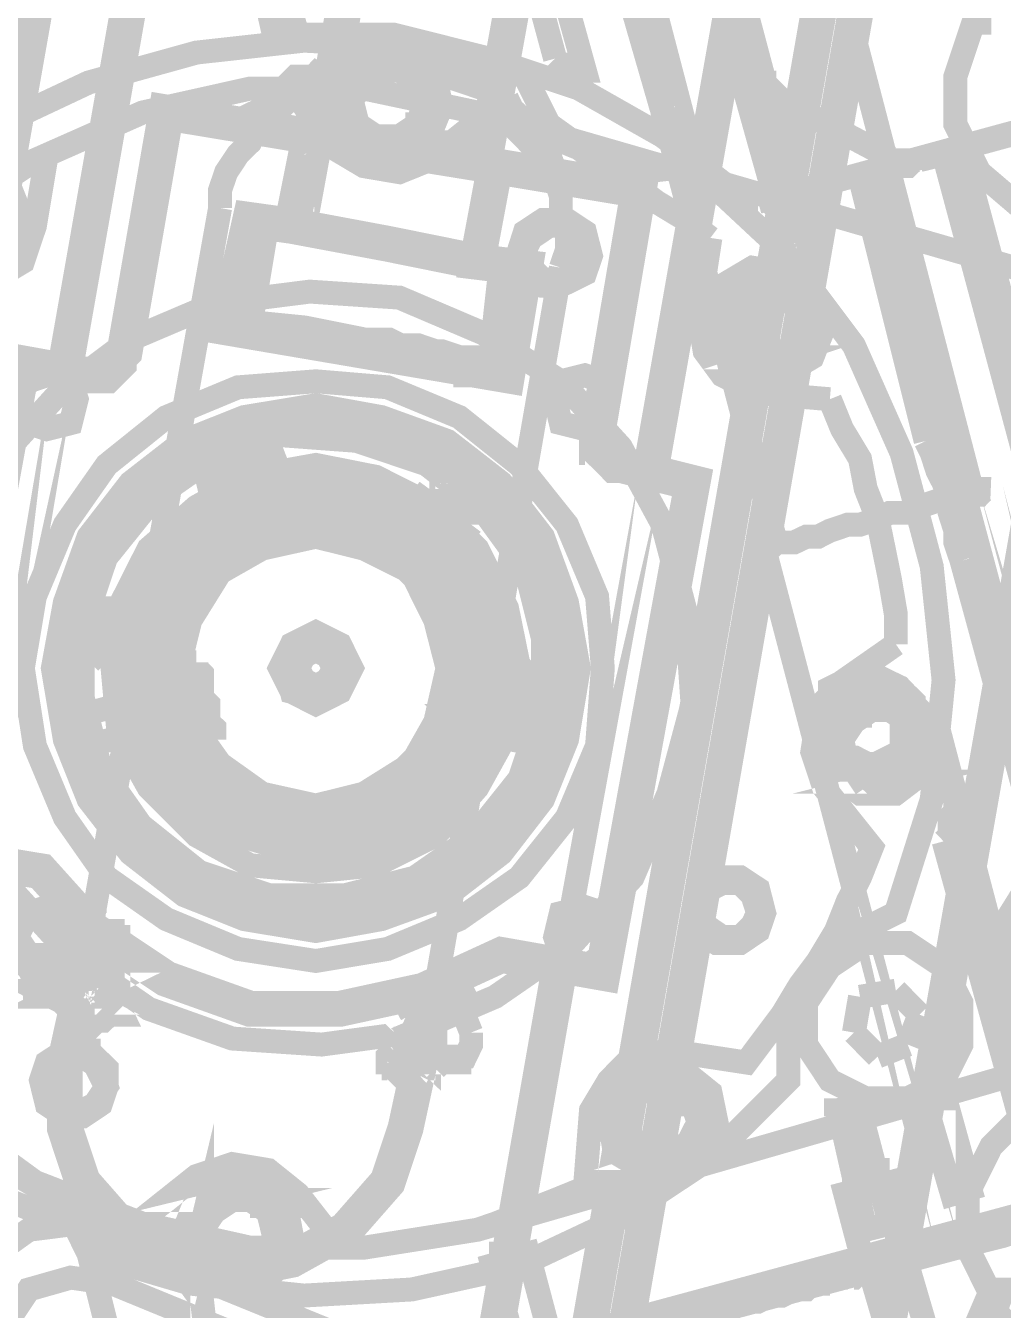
# Model space of a CAD drawing. Extents: x 0.1 to 11.6, y 0.3 to 16.2.
# Drawn here: x 9.9741 to 10.2466, y 6.7109 to 7.0692 of the extents above; entities that cross this region are included whole.
import ezdxf

# ---------------------------------------------------------------- set-up
doc = ezdxf.new("R2010")
doc.units = 0
doc.header["$MEASUREMENT"] = 0

msp = doc.modelspace()

# ---------------------------------------------------------------- linework, layer by layer
at = {"color": 0}
for points, const_width in [([(10.0183, 7.36833), (9.87169, 6.53668), (9.88167, 6.535), (10.0283, 7.36664)], 0.01), ([(10.1283, 7.34999), (10.13, 7.34831), (10.135, 7.34831), (10.1383, 7.34668), (10.1417, 7.34668), (10.145, 7.34668), (10.1483, 7.345), (10.1517, 7.345), (10.155, 7.345), (10.1583, 7.345), (10.16, 7.345), (10.24, 7.33003), (10.095, 6.49832), (10.105, 6.49669), (10.25, 7.32835)], 0.01), ([(10.1067, 7.32497), (10.0566, 7.03836)], 0.01), ([(10.1017, 7.03), (10.1533, 7.315)], 0.01), ([(10.105, 6.49669), (10.1567, 6.48665), (10.1783, 6.50168), (10.3217, 7.315)], 0.01), ([(9.98503, 6.97331), (10.0367, 7.26665), (10.01, 7.27165)], 0.01), ([(10.1483, 6.94499), (10.2, 7.23833), (10.225, 7.23503)], 0.01), ([(10.28, 7.15668), (10.28, 7.155), (9.81168, 7.03)], 0.00667), ([(10.1883, 7.12999), (10.2383, 6.93832), (10.185, 7.14333)], 0.00667), ([(10.1833, 6.92503), (10.13, 7.12831), (10.1317, 7.12831), (10.1334, 7.12831), (10.1367, 7.12999), (10.1383, 7.12999), (10.1417, 7.13167), (10.145, 7.13167), (10.1483, 7.13336), (10.1533, 7.13499), (10.1567, 7.13499)], 0.00667), ([(10.1833, 7.02001), (10.1567, 7.11501), (10.1634, 7.11664)], 0.00667), ([(10.1833, 7.02001), (10.1833, 7.01833), (10.185, 7.01665), (10.1867, 7.01665), (10.1883, 7.01497), (10.1883, 7.01335), (10.19, 7.01167), (10.1917, 7.01167), (10.1917, 7.00999), (10.1634, 7.11664)], 0.00667), ([(10.1334, 7.11501), (10.1833, 6.92503)], 0.00667), ([(10.14, 7.11003), (10.1334, 7.10835), (10.1517, 7.04497)], 0.00667), ([(10.14, 7.11003), (10.1583, 7.03999), (10.1567, 7.03999), (10.1567, 7.04167), (10.155, 7.04167), (10.1533, 7.04335), (10.1517, 7.04335), (10.1517, 7.04497)], 0.00667), ([(10.1217, 7.06), (10.11, 7.10335), (10.1166, 7.10499)], 0.00667), ([(10.1217, 7.06), (10.1233, 7.05832), (10.125, 7.05832), (10.1267, 7.05664), (10.1283, 7.05664), (10.13, 7.05664), (10.1166, 7.10499)], 0.00667), ([(10.0384, 7.08832), (10.0384, 7.09), (10.0367, 7.09169), (10.035, 7.09169), (10.0367, 7.09169), (10.0384, 7.09), (10.0384, 7.08832), (10.0433, 7.06668), (10.0467, 7.06668), (10.0483, 7.06668), (10.0517, 7.06668), (10.0566, 7.06668), (10.0617, 7.06668), (10.0667, 7.06668), (10.0717, 7.06668), (10.0767, 7.06668), (10.1033, 7.06), (10.1283, 7.05165), (10.1517, 7.03836), (10.1733, 7.02165), (10.1733, 7.02001), (10.175, 7.02001), (10.1767, 7.02001), (10.1783, 7.02001)], 0.00667), ([(10.05, 7.06668), (10.0433, 7.08832)], 0.00667), ([(10.2517, 7.01833), (10.24, 7.02832), (10.2333, 7.04167), (10.2333, 7.05501), (10.2383, 7.06999), (10.24, 7.06999), (10.24, 7.07167), (10.24, 7.07335)], 0.00667), ([(9.94997, 6.76167), (9.98335, 6.74164), (9.98503, 6.74001), (9.98665, 6.73833), (9.98833, 6.73665), (9.98833, 6.73503), (9.98833, 6.73335), (9.99164, 6.72667), (10.02, 6.71832), (10.0517, 6.715), (10.0817, 6.71669), (10.1117, 6.72331), (10.14, 6.73665), (10.165, 6.75331), (10.1867, 6.77501), (10.1867, 6.78999), (10.1934, 6.80501), (10.2033, 6.815), (10.2167, 6.82167), (10.2267, 6.85335), (10.23, 6.88667), (10.2267, 6.91835), (10.2183, 6.94997), (10.205, 6.97999), (10.185, 7.00667), (10.16, 7.03), (10.145, 7.02832), (10.1317, 7.03331), (10.12, 7.04167), (10.1133, 7.05501), (10.0833, 7.06332), (10.0517, 7.065), (10.0217, 7.06168), (9.99164, 7.05333), (9.96332, 7.03999)], 0.00667), ([(10.0583, 7.05664), (10.055, 7.05333), (10.05, 7.05333), (10.0467, 7.05003), (10.0417, 7.04497), (10.0384, 7.04335), (10.0384, 7.04167)], 0.01), ([(10.1067, 7.04665), (10.105, 7.04833), (10.1017, 7.05165), (10.0967, 7.05333), (10.0917, 7.05501), (10.0866, 7.05664), (10.0817, 7.05832), (10.0767, 7.05832), (10.0717, 7.05832), (10.0667, 7.05664), (10.06, 7.05501)], 0.00667), ([(10.0633, 7.04335), (10.065, 7.05003), (10.065, 7.05165), (10.0667, 7.05333), (10.0684, 7.05501), (10.07, 7.05664), (10.0717, 7.05664), (10.0733, 7.05664)], 0.00667), ([(10.0667, 7.05664), (10.065, 7.05003)], 0.00667), ([(10.0667, 7.05664), (10.0733, 7.05664), (10.0733, 7.05832), (10.075, 7.05832), (10.0767, 7.05832), (10.0783, 7.05664), (10.08, 7.05664), (10.0817, 7.05501), (10.0833, 7.05501)], 0.00667), ([(10.0783, 7.05832), (10.0733, 7.05664)], 0.00667), ([(10.0783, 7.05832), (10.0833, 7.05501), (10.0833, 7.05333), (10.085, 7.05333), (10.085, 7.05165), (10.085, 7.05003), (10.0866, 7.04833), (10.0866, 7.04665), (10.085, 7.04497)], 0.00667), ([(10.18, 7.05664), (10.18, 7.05501), (10.18, 7.05333), (10.1816, 7.05165), (10.1833, 7.05003), (10.185, 7.04833)], 0.00667), ([(10.1, 6.73335), (10.5033, 6.84999), (10.5167, 6.85667), (10.5267, 6.86833), (10.5317, 6.88167), (10.5317, 6.89665), (10.5267, 6.91168), (10.5167, 6.92165), (10.5033, 6.92833), (10.1, 7.04497), (10.0684, 7.05165), (10.0367, 7.05165), (10.0067, 7.04497), (9.97667, 7.03168), (9.95167, 7.01497)], 0.00667), ([(10.1033, 7.04497), (10.0866, 7.03168), (10.0783, 7.02832), (10.0684, 7.03), (10.06, 7.035), (10.0483, 7.05165)], 0.00667), ([(10.0866, 7.05003), (10.0833, 7.05501)], 0.00667), ([(10.0717, 7.035), (10.0684, 7.03999), (10.0667, 7.04167), (10.065, 7.04335), (10.065, 7.04497), (10.065, 7.04665), (10.065, 7.04833), (10.065, 7.05003)], 0.00667), ([(10.0866, 7.05003), (10.085, 7.04497), (10.085, 7.04335), (10.085, 7.04167), (10.0833, 7.04167), (10.0833, 7.03999), (10.0817, 7.03836), (10.08, 7.03836), (10.0783, 7.03668)], 0.00667), ([(10.12, 7.02669), (10.12, 7.02832), (10.1183, 7.03331), (10.1166, 7.03668), (10.1117, 7.04167), (10.1083, 7.04497), (10.1067, 7.04833)], 0.01), ([(10.1783, 7.02001), (10.27, 7.04497), (10.2717, 7.04497), (10.2717, 7.04665), (10.2717, 7.04833)], 0.00667), ([(10.2233, 7.03168), (10.2217, 7.03168), (10.22, 7.03), (10.2183, 7.03), (10.2183, 7.03168), (10.2167, 7.03168), (10.215, 7.03168), (10.2133, 7.03168), (10.2133, 7.03331), (10.185, 7.04833)], 0.00667), ([(10.0783, 7.03668), (10.0833, 7.03836), (10.085, 7.04497)], 0.00667), ([(10.165, 7.00999), (10.1583, 7.01497), (10.15, 7.02001), (10.1433, 7.02501), (10.135, 7.03), (10.1283, 7.035), (10.12, 7.03836), (10.1117, 7.04167), (10.1033, 7.04497)], 0.00667), ([(10.0633, 7.04335), (10.0684, 7.03999)], 0.00667), ([(10.0384, 7.03999), (10.0367, 7.03668), (10.0333, 7.03331), (10.03, 7.02832), (10.0283, 7.02333), (10.0283, 7.01833)], 0.00667), ([(10.0533, 7.03836), (10.105, 7.03)], 0.01), ([(10.0717, 7.035), (10.0783, 7.03668), (10.0767, 7.03668), (10.075, 7.03668), (10.0733, 7.03668), (10.0717, 7.03836), (10.07, 7.03836), (10.0684, 7.03836), (10.0684, 7.03999)], 0.00667), ([(10.2533, 7.03999), (10.235, 7.035)], 0.00667), ([(10.235, 7.035), (10.23, 7.03331), (10.2783, 6.85335)], 0.00667), ([(10.235, 7.035), (10.2833, 6.85499)], 0.00667), ([(9.97999, 7.03331), (9.97667, 7.01335), (9.97331, 7.00331), (9.965, 6.99832), (9.95503, 6.99669), (9.935, 7)], 0.00667), ([(10.23, 7.03331), (10.2233, 7.03168)], 0.00667), ([(10.1233, 7.00168), (10.125, 7.00667), (10.125, 7.01167), (10.1233, 7.01665), (10.1233, 7.02165), (10.1217, 7.02669)], 0.00667), ([(10.2116, 7.02832), (10.2067, 7.02669), (10.225, 6.95335)], 0.00667), ([(10.2116, 7.02832), (10.26, 6.84831)], 0.00667), ([(10.0283, 7.01833), (9.98833, 6.79497)], 0.00667), ([(10.04, 7.01497), (10.035, 6.98503), (10.0517, 6.98335), (10.0684, 6.97999), (10.075, 6.97999), (10.0783, 6.97835), (10.0833, 6.97835), (10.0883, 6.97667), (10.09, 6.97667), (10.095, 6.97499), (10.0983, 6.97499), (10.0983, 6.97331), (10.1017, 6.97331), (10.1033, 6.97331), (10.105, 6.97331), (10.1083, 7.00331)], 0.01), ([(10.1, 7.00331), (10.075, 7.00836), (10.0483, 7.01335)], 0.01), ([(10.1983, 6.965), (10.1783, 6.96669), (10.1683, 6.97168), (10.1634, 6.97835), (10.1617, 6.98833), (10.165, 7.00999)], 0.00667), ([(10.0883, 6.80003), (10.1233, 7.00168)], 0.00667), ([(10.1833, 6.99832), (10.1783, 6.99669)], 0.00667), ([(10.1833, 6.99832), (10.1883, 6.99333), (10.19, 6.99333), (10.19, 6.99164), (10.19, 6.99001), (10.1917, 6.99001), (10.1917, 6.98833), (10.1917, 6.98665), (10.1917, 6.98503), (10.1917, 6.98335)], 0.00667), ([(10.0833, 6.78668), (10.0817, 6.78836), (10.105, 6.79833), (10.1267, 6.81332), (10.1433, 6.83165), (10.1533, 6.85499), (10.16, 6.87999), (10.1583, 6.905), (10.1517, 6.93001), (10.14, 6.95167), (10.1233, 6.97), (10.1017, 6.98335), (10.0783, 6.99333), (10.0533, 6.99501), (10.0267, 6.99164), (10.0033, 6.98167), (9.98335, 6.96669), (9.96669, 6.94835)], 0.00667), ([(10.1683, 6.98335), (10.17, 6.98833), (10.1717, 6.99001), (10.1717, 6.99164), (10.1717, 6.99333), (10.1733, 6.99333), (10.175, 6.99501), (10.1767, 6.99669), (10.1783, 6.99669)], 0.00667), ([(10.17, 6.99001), (10.1717, 6.99501), (10.1783, 6.99669), (10.18, 6.99669), (10.1816, 6.99669), (10.1833, 6.99669), (10.185, 6.99669), (10.1867, 6.99501), (10.1883, 6.99333)], 0.00667), ([(10.1934, 6.99001), (10.1883, 6.99333)], 0.00667), ([(10.17, 6.99001), (10.17, 6.98833), (10.17, 6.98665), (10.17, 6.98503), (10.17, 6.98335), (10.1717, 6.98167), (10.1717, 6.97999), (10.1733, 6.97835), (10.1783, 6.97499)], 0.00667), ([(10.1934, 6.99001), (10.1917, 6.98335), (10.19, 6.98167), (10.19, 6.97999), (10.1883, 6.97835), (10.1867, 6.97835), (10.1867, 6.97667), (10.185, 6.97667), (10.1833, 6.97667)], 0.00667), ([(10.1683, 6.98335), (10.1733, 6.97835)], 0.00667), ([(10.1833, 6.97667), (10.19, 6.97835), (10.1917, 6.98335)], 0.00667), ([(10.1783, 6.97499), (10.1833, 6.97667), (10.1816, 6.97667), (10.18, 6.97667), (10.1783, 6.97667), (10.1767, 6.97667), (10.175, 6.97667), (10.175, 6.97835), (10.1733, 6.97835)], 0.00667), ([(10.2167, 6.89665), (10.2167, 6.905), (10.215, 6.91499), (10.2133, 6.92333), (10.2116, 6.93164), (10.2083, 6.94), (10.2067, 6.94835), (10.2017, 6.95665), (10.1983, 6.965)], 0.00667), ([(10.225, 6.95335), (10.2267, 6.94997), (10.2283, 6.94499), (10.23, 6.94168), (10.2317, 6.93668), (10.2317, 6.93332), (10.2333, 6.92833), (10.2333, 6.92503), (10.235, 6.91997)], 0.00667), ([(10.0283, 6.935), (10.0267, 6.94168), (10.0283, 6.94168), (10.0283, 6.94336), (10.03, 6.94336), (10.0333, 6.94499), (10.035, 6.94499), (10.0384, 6.94667), (10.04, 6.94667), (10.04, 6.94835), (10.0417, 6.94835), (10.045, 6.94)], 0.01), ([(10.0417, 6.94835), (10.04, 6.94835), (10.0384, 6.94835), (10.0384, 6.94667), (10.0367, 6.94667), (10.0333, 6.94667), (10.0317, 6.94499), (10.03, 6.94499), (10.0283, 6.94336), (10.0267, 6.94168)], 0.01), ([(10.0333, 6.93668), (10.0367, 6.93832), (10.035, 6.94499)], 0.00667), ([(10.0384, 6.94667), (10.0417, 6.93832), (10.0367, 6.93832)], 0.00667), ([(10.0333, 6.93668), (10.03, 6.94336)], 0.00667), ([(10.0667, 6.84332), (10.0684, 6.84332), (10.0733, 6.845), (10.0783, 6.84668), (10.0833, 6.84999), (10.0866, 6.85335), (10.09, 6.85667), (10.0933, 6.86165), (10.0967, 6.86501), (10.1, 6.87001), (10.1017, 6.875), (10.1017, 6.87999), (10.1033, 6.88167), (10.1033, 6.89833), (10.0967, 6.91336), (10.0866, 6.92665), (10.0717, 6.935), (10.055, 6.93832), (10.0384, 6.935), (10.0233, 6.92665), (10.0133, 6.91336), (10.0067, 6.89833), (10.0067, 6.88167), (10.0133, 6.86501), (10.0233, 6.85167), (10.0384, 6.84332), (10.055, 6.84169), (10.0717, 6.84332), (10.0866, 6.85167), (10.0967, 6.86501), (10.1033, 6.88167)], 0.00667), ([(10.0817, 6.93332), (10.0866, 6.94)], 0.00667), ([(10.085, 6.93164), (10.09, 6.93832)], 0.00667), ([(10.0983, 6.93001), (10.0967, 6.93001), (10.0967, 6.93164), (10.095, 6.93164), (10.0933, 6.93332), (10.0917, 6.935), (10.09, 6.93668), (10.0883, 6.93832), (10.0866, 6.93832), (10.0866, 6.94)], 0.00667), ([(10.0883, 6.94), (10.0866, 6.94)], 0.00667), ([(10.0883, 6.94), (10.0883, 6.93832), (10.09, 6.93832), (10.0917, 6.93668), (10.0933, 6.935), (10.095, 6.93332), (10.0967, 6.93164), (10.0983, 6.93164), (10.0983, 6.93001)], 0.00667), ([(10.0933, 6.935), (10.0883, 6.92833), (10.085, 6.93164)], 0.00667), ([(10.02, 6.86833), (10.0117, 6.86664), (10.005, 6.88835), (10.0133, 6.88997), (10.0167, 6.905), (10.025, 6.91835), (10.0367, 6.92833), (10.0517, 6.93164), (10.0684, 6.93001), (10.0817, 6.92165), (10.09, 6.91), (10.095, 6.89501), (10.0933, 6.87999), (10.0866, 6.86501), (10.075, 6.85499), (10.06, 6.84999), (10.045, 6.85167), (10.03, 6.85667), (10.02, 6.86833), (10.025, 6.87001)], 0.00667), ([(10.0483, 6.93164), (10.0467, 6.93164), (10.045, 6.93164), (10.0433, 6.93001), (10.0417, 6.93001), (10.04, 6.92833), (10.0367, 6.92833), (10.035, 6.92833), (10.0333, 6.92665)], 0.00667), ([(10.035, 6.92665), (10.0367, 6.92665), (10.0384, 6.92833), (10.04, 6.92833), (10.0433, 6.92833), (10.045, 6.93001), (10.0467, 6.93001), (10.0483, 6.93164)], 0.00667), ([(10.0483, 6.93001), (10.0483, 6.93164)], 0.00667), ([(10.0967, 6.93164), (10.09, 6.92665), (10.0883, 6.92833)], 0.00667), ([(10.0933, 6.92333), (10.0983, 6.93001)], 0.00667), ([(10.0333, 6.92503), (10.0333, 6.92665)], 0.00667), ([(10.035, 6.92665), (10.0333, 6.92665)], 0.00667), ([(10.075, 6.92503), (10.0767, 6.92665)], 0.00667), ([(10.0883, 6.91667), (10.0866, 6.91667), (10.0866, 6.91835), (10.085, 6.91835), (10.085, 6.91997), (10.0833, 6.92165), (10.0817, 6.92333), (10.08, 6.92333), (10.0783, 6.92503), (10.0767, 6.92665)], 0.00667), ([(10.0767, 6.92503), (10.0767, 6.92665)], 0.00667), ([(10.0767, 6.92503), (10.0783, 6.92333), (10.08, 6.92333), (10.0817, 6.92165), (10.0833, 6.91997), (10.085, 6.91835), (10.0866, 6.91667), (10.0883, 6.91667)], 0.00667), ([(10.235, 6.91997), (10.255, 6.84668)], 0.00667), ([(10.0866, 6.91499), (10.0883, 6.91667)], 0.00667), ([(9.99832, 6.90668), (9.99832, 6.905), (9.99832, 6.90332), (9.99832, 6.90169), (9.99669, 6.90001)], 0.00667), ([(9.99832, 6.90668), (9.99669, 6.90668), (9.99669, 6.905), (9.99669, 6.90332), (9.99669, 6.90169), (9.99669, 6.90001)], 0.00667), ([(10.0067, 6.90668), (9.99832, 6.90668)], 0.00667), ([(10.015, 6.905), (10.015, 6.90332), (10.0133, 6.90332), (10.0133, 6.90169), (10.0133, 6.90001), (10.0133, 6.89665)], 0.00667), ([(10.015, 6.905), (10.015, 6.90332), (10.015, 6.90169), (10.015, 6.90001), (10.015, 6.89833), (10.0133, 6.89665)], 0.00667), ([(10.0167, 6.905), (10.015, 6.905)], 0.00667), ([(9.99669, 6.90001), (10.005, 6.89833), (10.005, 6.90332)], 0.00667), ([(10.005, 6.90332), (9.99669, 6.90332)], 0.00667), ([(9.99669, 6.90001), (9.99669, 6.89833), (9.99501, 6.89665), (9.99501, 6.89501), (9.99501, 6.89333)], 0.00667), ([(9.99501, 6.89665), (10.0033, 6.89501), (10.005, 6.89833)], 0.00667), ([(9.99669, 6.90001), (9.99669, 6.89833), (9.99669, 6.89501), (9.99669, 6.89333), (9.99669, 6.89165)], 0.00667), ([(9.95167, 6.76497), (9.97667, 6.74669), (10.0067, 6.73503), (10.0367, 6.72835), (10.0684, 6.72835), (10.1, 6.73335), (10.105, 6.73503), (10.1133, 6.73833), (10.1217, 6.74164), (10.13, 6.74501), (10.1317, 6.76665), (10.1367, 6.77501), (10.1433, 6.78168), (10.1533, 6.78331), (10.175, 6.78), (10.18, 6.78668), (10.185, 6.79335), (10.19, 6.80165), (10.195, 6.80832), (10.2, 6.81668), (10.2033, 6.82497), (10.2067, 6.83165), (10.21, 6.84), (10.1967, 6.85667), (10.1934, 6.86664), (10.195, 6.87668), (10.2, 6.88499), (10.2167, 6.89665)], 0.00667), ([(10.0133, 6.89665), (10.0133, 6.89501), (10.0117, 6.89333), (10.0117, 6.89165), (10.0117, 6.88997)], 0.00667), ([(10.0133, 6.89665), (10.0133, 6.89501), (10.0133, 6.89333), (10.0133, 6.89165), (10.0133, 6.88997)], 0.00667), ([(9.99501, 6.89333), (9.99669, 6.89165)], 0.00667), ([(9.99669, 6.89165), (10.0033, 6.88997)], 0.00667), ([(10.0133, 6.89165), (10.015, 6.89165)], 0.01), ([(10.02, 6.89165), (10.0133, 6.88997)], 0.00667), ([(10.0233, 6.88167), (10.0217, 6.88336), (10.0217, 6.88499), (10.0217, 6.88667), (10.02, 6.88835), (10.02, 6.88997), (10.02, 6.89165)], 0.00667), ([(10.0217, 6.89165), (10.02, 6.89165)], 0.00667), ([(10.0233, 6.88167), (10.0233, 6.88336), (10.0233, 6.88499), (10.0233, 6.88835), (10.0217, 6.88997), (10.0217, 6.89165)], 0.00667), ([(10.1017, 6.87332), (10.11, 6.87169), (10.11, 6.87332), (10.1117, 6.875), (10.1117, 6.87668), (10.1117, 6.87831), (10.1117, 6.87999), (10.1117, 6.88167), (10.1133, 6.88336), (10.1133, 6.88499), (10.1133, 6.88667), (10.1117, 6.88835), (10.105, 6.88997)], 0.01), ([(10.0133, 6.88997), (10.0117, 6.88997), (10.0133, 6.88835)], 0.00667), ([(10.0133, 6.86664), (10.0084, 6.88835)], 0.00667), ([(10.0967, 6.88835), (10.0983, 6.88997), (10.0967, 6.88997)], 0.00667), ([(10.095, 6.88336), (10.095, 6.88499), (10.0967, 6.88667), (10.0967, 6.88835)], 0.00667), ([(10.0967, 6.88167), (10.0967, 6.88499), (10.0967, 6.88667), (10.0967, 6.88835), (10.0967, 6.88997), (10.0983, 6.88997)], 0.00667), ([(10.105, 6.88835), (10.1067, 6.88835)], 0.00667), ([(10.11, 6.87169), (10.11, 6.87332), (10.11, 6.875), (10.11, 6.87668), (10.11, 6.87831), (10.11, 6.88167), (10.1117, 6.88167), (10.1117, 6.88336), (10.1117, 6.88667), (10.1117, 6.88835)], 0.01), ([(10.095, 6.875), (10.0933, 6.87668), (10.095, 6.87668), (10.095, 6.87831), (10.095, 6.87999), (10.095, 6.88336)], 0.00667), ([(10.1133, 6.88336), (10.105, 6.88499), (10.105, 6.87999)], 0.00667), ([(10.2083, 6.86165), (10.21, 6.86165), (10.2116, 6.86165), (10.215, 6.86165), (10.2167, 6.86333), (10.2183, 6.86501), (10.22, 6.86664), (10.2217, 6.875), (10.2183, 6.88167), (10.2116, 6.88499)], 0.00667), ([(10.0067, 6.88167), (9.98335, 6.875)], 0.00667), ([(10.0267, 6.87001), (10.025, 6.87001), (10.025, 6.87169), (10.025, 6.87332), (10.025, 6.875), (10.0233, 6.87668), (10.0233, 6.87831), (10.0233, 6.88167)], 0.00667), ([(10.0267, 6.87001), (10.0267, 6.87169), (10.0267, 6.87332), (10.025, 6.875), (10.025, 6.87668), (10.025, 6.87999), (10.0233, 6.88167)], 0.00667), ([(10.095, 6.875), (10.095, 6.87668), (10.095, 6.87831), (10.0967, 6.87999), (10.0967, 6.88167)], 0.00667), ([(10.1133, 6.87999), (10.105, 6.87999), (10.105, 6.87668)], 0.00667), ([(10.2033, 6.87831), (10.21, 6.87831), (10.2116, 6.87999), (10.2133, 6.87999), (10.215, 6.87831), (10.2167, 6.87831), (10.2183, 6.87831), (10.2183, 6.87668), (10.22, 6.87668)], 0.00667), ([(10.215, 6.87999), (10.21, 6.87831)], 0.00667), ([(10.215, 6.87999), (10.22, 6.87668), (10.22, 6.875), (10.2217, 6.875), (10.2217, 6.87332), (10.2217, 6.87169), (10.2233, 6.87001), (10.2233, 6.86833), (10.2217, 6.86664)], 0.00667), ([(10.105, 6.87668), (10.1117, 6.875)], 0.00667), ([(10.2, 6.86501), (10.2017, 6.87169), (10.2033, 6.87332), (10.2033, 6.875), (10.205, 6.87668), (10.2067, 6.87668), (10.2067, 6.87831), (10.2083, 6.87831), (10.21, 6.87831)], 0.00667), ([(10.2033, 6.87831), (10.2017, 6.87169)], 0.00667), ([(10.2233, 6.87169), (10.22, 6.87668)], 0.00667), ([(10.23, 6.84169), (10.2317, 6.84332), (10.2317, 6.845), (10.2317, 6.84668), (10.2317, 6.84831), (10.2333, 6.84999), (10.2333, 6.85167), (10.2333, 6.85335), (10.2333, 6.85499), (10.2617, 6.74669)], 0.00667), ([(9.98503, 6.86664), (10.01, 6.87332)], 0.00667), ([(10.0933, 6.875), (10.095, 6.875)], 0.00667), ([(10.1033, 6.87332), (10.105, 6.87332)], 0.00667), ([(10.0183, 6.87001), (10.02, 6.87001)], 0.01), ([(10.2083, 6.85667), (10.205, 6.86165), (10.2033, 6.86165), (10.2033, 6.86333), (10.2033, 6.86501), (10.2017, 6.86664), (10.2017, 6.86833), (10.2017, 6.87001), (10.2017, 6.87169)], 0.00667), ([(10.2233, 6.87169), (10.2217, 6.86664), (10.2217, 6.86501), (10.2217, 6.86333), (10.22, 6.86165), (10.2183, 6.86003), (10.2167, 6.86003), (10.215, 6.85835)], 0.00667), ([(10.215, 6.85835), (10.2217, 6.86003), (10.2217, 6.86664)], 0.00667), ([(10.2083, 6.85667), (10.215, 6.85835), (10.2133, 6.85835), (10.2116, 6.85835), (10.21, 6.85835), (10.2083, 6.86003), (10.2067, 6.86003), (10.205, 6.86165)], 0.00667), ([(10.2, 6.86501), (10.205, 6.86165)], 0.00667), ([(10.2467, 6.80832), (10.2467, 6.81), (10.245, 6.81), (10.245, 6.81168), (10.245, 6.81332), (10.2467, 6.815), (10.2467, 6.81668), (10.2467, 6.81836), (10.2633, 6.845)], 0.00667), ([(10.23, 6.84169), (10.2567, 6.74501)], 0.00667), ([(9.97, 6.82835), (9.98665, 6.81), (10.0084, 6.79497), (10.0317, 6.78668), (10.0566, 6.785), (10.0817, 6.78836), (10.08, 6.78999)], 0.00667), ([(9.98665, 6.80003), (9.98503, 6.80003), (9.98665, 6.80003), (9.98833, 6.80003), (9.98833, 6.80165), (9.99001, 6.80165), (9.99164, 6.80333), (9.99333, 6.80333), (9.99333, 6.80501), (9.99501, 6.80501), (9.99333, 6.80832), (9.99501, 6.81), (9.99832, 6.81168), (9.99832, 6.81332), (9.99669, 6.81332), (9.99501, 6.81332), (9.99164, 6.81668), (9.98833, 6.81999), (9.98665, 6.81668), (9.98503, 6.81668), (9.98335, 6.81836), (9.98503, 6.81836), (9.97835, 6.81), (9.97835, 6.80832), (9.97667, 6.80664), (9.97835, 6.80333), (9.97835, 6.80165), (9.97835, 6.80003), (9.97999, 6.80003), (9.98167, 6.80003), (9.98503, 6.80003), (9.98335, 6.80003), (9.98503, 6.80003), (9.98335, 6.80003), (9.98503, 6.79833), (9.98665, 6.79833), (9.98833, 6.80003)], 0.01), ([(9.99832, 6.81332), (9.99832, 6.81168), (9.99669, 6.81332), (9.99669, 6.815), (9.99501, 6.815), (9.99333, 6.81668), (9.99164, 6.81668), (9.99164, 6.81836), (9.99001, 6.81836), (9.99001, 6.81999), (9.98833, 6.81999), (9.98665, 6.81999), (9.98335, 6.81836)], 0.01), ([(9.99164, 6.81), (9.99333, 6.81), (9.99164, 6.81), (9.99164, 6.81168), (9.99001, 6.81168), (9.98833, 6.81332), (9.98833, 6.815), (9.98665, 6.815), (9.98665, 6.81668), (9.98503, 6.81668), (9.98503, 6.81836)], 0.01), ([(9.98665, 6.81999), (9.98833, 6.81999)], 0.01), ([(9.98833, 6.81999), (9.99001, 6.81999)], 0.01), ([(9.98833, 6.81999), (9.99001, 6.81999)], 0.01), ([(9.98665, 6.81668), (9.98833, 6.81332), (9.99164, 6.81), (9.99501, 6.81332)], 0.01), ([(9.99501, 6.81), (9.99669, 6.81)], 0.01), ([(9.99832, 6.81168), (10, 6.81168)], 0.01), ([(9.99333, 6.80832), (9.99164, 6.80832), (9.99001, 6.80832), (9.98833, 6.80664), (9.98665, 6.80501), (9.98665, 6.80333), (9.98665, 6.80165), (9.98503, 6.80003), (9.98335, 6.80003)], 0.01), ([(10.1233, 6.80832), (10.0883, 6.60835), (10.1133, 6.60499)], 0.01), ([(9.98833, 6.79335), (9.99001, 6.78999), (9.99001, 6.79167), (9.99164, 6.79167), (9.99333, 6.79335), (9.99501, 6.79335), (9.99669, 6.79497), (9.99832, 6.79497), (9.99669, 6.79833)], 0.01), ([(9.99669, 6.80333), (9.99501, 6.80501), (9.99333, 6.80501), (9.99164, 6.80333)], 0.01), ([(9.99001, 6.80664), (9.99164, 6.80664), (9.99333, 6.80664)], 0.00667), ([(9.99501, 6.80501), (9.99669, 6.80501)], 0.01), ([(9.99333, 6.80165), (9.99001, 6.80003), (9.99164, 6.80003), (9.99333, 6.80003), (9.99333, 6.80165), (9.99501, 6.80165), (9.99669, 6.80165)], 0.01), ([(9.98503, 6.80003), (9.98665, 6.80003)], 0.01), ([(9.98833, 6.79497), (9.98503, 6.78), (9.98503, 6.76167), (9.99001, 6.74669), (10.0017, 6.73335), (10.0167, 6.72499), (10.0317, 6.72168), (10.0483, 6.72499), (10.0633, 6.73335), (10.075, 6.74669), (10.08, 6.76167), (10.0883, 6.80003)], 0.01), ([(9.99501, 6.80003), (9.99669, 6.79833), (9.99501, 6.79665), (9.99333, 6.79665), (9.99164, 6.79497), (9.99001, 6.79497), (9.98833, 6.79335), (9.98833, 6.79665)], 0.01), ([(10.0817, 6.79833), (10.0833, 6.79833), (10.085, 6.79833), (10.0866, 6.79833), (10.0866, 6.80003), (10.0833, 6.79833)], 0.00667), ([(10.0933, 6.80165), (10.0917, 6.80003), (10.0866, 6.80003)], 0.00667), ([(10.0866, 6.80003), (10.0883, 6.80003), (10.09, 6.80003), (10.0917, 6.80165), (10.0933, 6.80165), (10.095, 6.80165)], 0.00667), ([(10.0933, 6.80165), (10.095, 6.80165)], 0.00667), ([(10.095, 6.80165), (10.0933, 6.80165)], 0.00667), ([(10.095, 6.79665), (10.0967, 6.79833), (10.095, 6.80165)], 0.00667), ([(9.98503, 6.79833), (9.98665, 6.79833)], 0.01), ([(9.98503, 6.79833), (9.98665, 6.79833)], 0.00667), ([(10.08, 6.79665), (10.0817, 6.79833)], 0.00667), ([(10.08, 6.79665), (10.0817, 6.79665), (10.0817, 6.79833)], 0.00667), ([(10.0817, 6.79665), (10.0817, 6.79833), (10.0833, 6.79833)], 0.00667), ([(10.0833, 6.79335), (10.085, 6.79497), (10.0833, 6.79833)], 0.00667), ([(10.0883, 6.79497), (10.0917, 6.79665), (10.0917, 6.80003)], 0.00667), ([(10.0967, 6.79833), (10.095, 6.79665)], 0.00667), ([(10.2067, 6.79833), (10.205, 6.78836)], 0.00667), ([(10.2167, 6.80003), (10.2067, 6.79833)], 0.00667), ([(10.2233, 6.79335), (10.2167, 6.80003)], 0.00667), ([(10.0817, 6.79335), (10.08, 6.79665)], 0.00667), ([(10.0833, 6.79335), (10.085, 6.79335), (10.0866, 6.79335), (10.0866, 6.79497), (10.0883, 6.79497), (10.085, 6.79497)], 0.00667), ([(10.0917, 6.79665), (10.095, 6.79665), (10.0933, 6.79665), (10.0917, 6.79665), (10.09, 6.79497), (10.0883, 6.79497)], 0.00667), ([(10.0983, 6.78836), (10.095, 6.79665)], 0.00667), ([(10.08, 6.78668), (10.08, 6.78836), (10.08, 6.78999)], 0.00667), ([(10.085, 6.785), (10.0833, 6.78668), (10.0833, 6.78836), (10.0817, 6.78836), (10.08, 6.78999)], 0.00667), ([(10.0817, 6.79335), (10.0833, 6.79335)], 0.00667), ([(10.0817, 6.79335), (10.0833, 6.79335)], 0.00667), ([(10.0833, 6.79167), (10.0817, 6.78836)], 0.00667), ([(10.0833, 6.79335), (10.0833, 6.79167)], 0.00667), ([(10.09, 6.78), (10.09, 6.78168), (10.0883, 6.78168), (10.0883, 6.78331), (10.0883, 6.785), (10.0883, 6.78668), (10.0883, 6.78836), (10.0866, 6.78999), (10.085, 6.78999), (10.0833, 6.78999), (10.0833, 6.79167)], 0.00667), ([(10.085, 6.78999), (10.0866, 6.78999)], 0.00667), ([(10.22, 6.785), (10.2233, 6.79335)], 0.00667), ([(10.2383, 6.74164), (10.23, 6.77165), (10.23, 6.77001), (10.2283, 6.77001), (10.2267, 6.76833), (10.225, 6.76833)], 0.00667), ([(10.08, 6.78836), (10.08, 6.78668)], 0.00667), ([(10.0833, 6.78331), (10.0817, 6.785), (10.08, 6.78668), (10.0817, 6.785)], 0.00667), ([(10.085, 6.78), (10.0833, 6.78168), (10.0817, 6.78331), (10.08, 6.785), (10.08, 6.78668)], 0.00667), ([(10.08, 6.78668), (10.0817, 6.78668)], 0.00667), ([(10.0833, 6.78331), (10.0817, 6.785), (10.0833, 6.78668)], 0.00667), ([(10.0883, 6.78168), (10.0866, 6.78331), (10.085, 6.785), (10.0833, 6.78668)], 0.00667), ([(10.0933, 6.78), (10.095, 6.78), (10.095, 6.78168), (10.0967, 6.78168), (10.0983, 6.785), (10.0983, 6.78668), (10.0983, 6.78836)], 0.00667), ([(10.205, 6.78836), (10.2116, 6.78168)], 0.00667), ([(10.08, 6.77501), (10.0783, 6.77669), (10.0783, 6.77832), (10.0767, 6.77832), (10.0767, 6.78), (10.075, 6.78), (10.075, 6.78168), (10.0767, 6.78331)], 0.00667), ([(10.08, 6.785), (10.0767, 6.78331)], 0.00667), ([(10.0767, 6.78331), (10.0783, 6.78331), (10.0783, 6.78168), (10.08, 6.78), (10.0817, 6.78), (10.0817, 6.77832), (10.0833, 6.77669)], 0.00667), ([(10.0866, 6.78168), (10.085, 6.785)], 0.00667), ([(10.0866, 6.77832), (10.0866, 6.78), (10.0883, 6.77832)], 0.00667), ([(10.2116, 6.78168), (10.22, 6.785)], 0.00667), ([(10.0833, 6.77669), (10.085, 6.78), (10.0866, 6.77832)], 0.00667), ([(10.0866, 6.78), (10.0866, 6.78168)], 0.00667), ([(10.09, 6.78), (10.0883, 6.78), (10.0883, 6.78168), (10.0866, 6.78168)], 0.00667), ([(10.09, 6.78), (10.0883, 6.78168)], 0.00667), ([(10.0883, 6.77832), (10.09, 6.78)], 0.00667), ([(10.09, 6.78168), (10.09, 6.78)], 0.00667), ([(10.0933, 6.78), (10.0917, 6.78), (10.09, 6.78)], 0.00667), ([(10.09, 6.78), (10.0917, 6.78)], 0.00667), ([(10.09, 6.78), (10.0917, 6.78)], 0.00667), ([(10.08, 6.77501), (10.0833, 6.77669)], 0.00667), ([(10.0866, 6.77832), (10.0883, 6.77832)], 0.00667), ([(9.91499, 6.64665), (10.3834, 6.77333)], 0.00667), ([(10.14, 6.75999), (10.1417, 6.76665), (10.1417, 6.76833), (10.1433, 6.77001), (10.1433, 6.77165), (10.145, 6.77165), (10.1467, 6.77333), (10.1483, 6.77333)], 0.00667), ([(10.1417, 6.76665), (10.1433, 6.77165), (10.1483, 6.77333), (10.15, 6.77333), (10.1517, 6.77333), (10.1533, 6.77333), (10.155, 6.77333), (10.1567, 6.77333), (10.1583, 6.77165)], 0.00667), ([(10.155, 6.77501), (10.1483, 6.77333)], 0.00667), ([(10.155, 6.77501), (10.1583, 6.77165), (10.16, 6.77001), (10.16, 6.76833), (10.1617, 6.76833), (10.1617, 6.76665), (10.1617, 6.76497), (10.1617, 6.76335), (10.1617, 6.76167)], 0.00667), ([(10.1634, 6.76665), (10.1583, 6.77165)], 0.00667), ([(10.2, 6.77001), (10.2, 6.76833), (10.2017, 6.76833), (10.2033, 6.76833), (10.2033, 6.76665), (10.205, 6.76665), (10.2067, 6.76665), (10.215, 6.73503)], 0.00667), ([(10.2, 6.77001), (10.2083, 6.73335)], 0.00667), ([(10.1417, 6.76665), (10.1417, 6.76497), (10.1417, 6.76335), (10.1417, 6.76167), (10.1417, 6.75999), (10.1417, 6.75836), (10.1433, 6.75667), (10.1483, 6.75168)], 0.00667), ([(10.1634, 6.76665), (10.1617, 6.76167), (10.1617, 6.75999), (10.16, 6.75836), (10.16, 6.75667), (10.1583, 6.75667), (10.1583, 6.75499), (10.1567, 6.75499), (10.155, 6.75331), (10.1533, 6.75331)], 0.00667), ([(10.225, 6.76833), (10.2333, 6.74001)], 0.00667), ([(10.2467, 6.70665), (10.2467, 6.70833), (10.245, 6.71001), (10.245, 6.71164), (10.2433, 6.71332), (10.2433, 6.715), (10.2367, 6.72835), (10.2367, 6.74333), (10.2433, 6.75667), (10.2533, 6.76665)], 0.00667), ([(10.1533, 6.75331), (10.16, 6.75499), (10.1617, 6.76167)], 0.00667), ([(10.0217, 6.72835), (10.0233, 6.73503), (10.0233, 6.73335), (10.0233, 6.73167), (10.0233, 6.72999), (10.025, 6.72835), (10.025, 6.72667), (10.025, 6.72499), (10.0267, 6.72499)], 0.00667), ([(10.14, 6.75999), (10.1433, 6.75667)], 0.00667), ([(10.1483, 6.75168), (10.1533, 6.75331), (10.1517, 6.75331), (10.15, 6.75331), (10.1483, 6.75331), (10.1467, 6.75331), (10.1467, 6.75499), (10.145, 6.75499), (10.1433, 6.75667)], 0.00667), ([(10.005, 6.73503), (10.0217, 6.74832), (10.0317, 6.75168), (10.0417, 6.75), (10.05, 6.74333), (10.0617, 6.72835)], 0.00667), ([(10.1083, 6.69835), (10.1083, 6.69499), (10.3217, 6.75168)], 0.00667), ([(10.2083, 6.74832), (10.2067, 6.74669), (10.205, 6.74669), (10.2033, 6.74669), (10.2017, 6.74669)], 0.00667), ([(10.215, 6.75), (10.2133, 6.75), (10.2133, 6.74832), (10.2116, 6.74832), (10.21, 6.74832), (10.2083, 6.74832)], 0.00667), ([(10.2217, 6.72499), (10.215, 6.75)], 0.00667), ([(10.19, 6.65169), (9.965, 6.74333), (9.95503, 6.74001)], 0.00667), ([(10.2017, 6.74669), (10.2083, 6.72168)], 0.00667), ([(10.025, 6.74001), (10.0317, 6.74164), (10.03, 6.74164), (10.0283, 6.74164), (10.0267, 6.74001), (10.025, 6.73833), (10.025, 6.73665), (10.0233, 6.73503)], 0.00667), ([(10.025, 6.74001), (10.0233, 6.73503)], 0.00667), ([(10.0367, 6.74333), (10.0417, 6.74001), (10.04, 6.74001), (10.04, 6.74164), (10.0384, 6.74164), (10.0367, 6.74164), (10.035, 6.74333), (10.0333, 6.74333), (10.0317, 6.74164)], 0.00667), ([(10.0367, 6.74333), (10.0317, 6.74164)], 0.00667), ([(10.045, 6.73503), (10.0433, 6.72999), (10.045, 6.72999), (10.045, 6.73167), (10.045, 6.73335), (10.0433, 6.73503), (10.0433, 6.73665), (10.0417, 6.73833), (10.0417, 6.74001)], 0.00667), ([(10.045, 6.73503), (10.0417, 6.74001)], 0.00667), ([(10.2333, 6.74001), (10.2383, 6.74164)], 0.00667), ([(10.2017, 6.71832), (10.2017, 6.72), (10.2033, 6.72), (10.205, 6.72), (10.2067, 6.72168), (10.21, 6.72168), (10.2133, 6.72331), (10.2167, 6.72331), (10.22, 6.72499), (10.225, 6.72667), (10.23, 6.72835), (10.235, 6.72835), (10.24, 6.72999), (10.2467, 6.73167), (10.2517, 6.73335), (10.2584, 6.73503), (10.2633, 6.73665)], 0.00667), ([(10.03, 6.72), (10.0267, 6.72499), (10.0267, 6.72331), (10.0283, 6.72331), (10.03, 6.72168), (10.0317, 6.72168), (10.0333, 6.72168), (10.035, 6.72168), (10.0367, 6.72168)], 0.00667), ([(10.2083, 6.73335), (10.215, 6.73503)], 0.00667), ([(10.03, 6.72), (10.0367, 6.72168), (10.0384, 6.72168), (10.04, 6.72331), (10.0417, 6.72499), (10.0433, 6.72667), (10.0433, 6.72835), (10.0433, 6.72999)], 0.00667), ([(10.0367, 6.72168), (10.0433, 6.72331), (10.0433, 6.72999)], 0.00667), ([(10.1133, 6.72999), (10.1133, 6.72835), (10.1117, 6.72835), (10.11, 6.72835), (10.1083, 6.72835)], 0.00667), ([(10.1133, 6.72999), (10.1217, 6.69835), (10.12, 6.69835), (10.1183, 6.69835), (10.1166, 6.69835)], 0.00667), ([(9.99164, 6.72667), (9.99832, 6.69997)], 0.00667), ([(10.0217, 6.72835), (10.0267, 6.72499)], 0.00667), ([(10.1083, 6.72835), (10.1067, 6.72667), (10.105, 6.72667), (10.1033, 6.72667)], 0.00667), ([(10.1033, 6.72667), (10.1117, 6.69667)], 0.00667), ([(10.22, 6.72331), (10.2183, 6.72331), (10.2183, 6.72168), (10.2167, 6.72168), (10.215, 6.72168), (10.2133, 6.72168), (10.2116, 6.72), (10.21, 6.72), (10.2083, 6.72168)], 0.00667), ([(10.2283, 6.69499), (10.22, 6.72331), (10.2217, 6.72499)], 0.00667), ([(10.165, 6.71001), (10.17, 6.71164), (10.1733, 6.71332), (10.1783, 6.71332), (10.1816, 6.715), (10.185, 6.715), (10.1883, 6.71669), (10.1917, 6.71669), (10.1934, 6.71832), (10.195, 6.71832), (10.1967, 6.71832)], 0.00667), ([(10.1967, 6.71832), (10.1983, 6.71832)], 0.00667), ([(10.1967, 6.71832), (10.1983, 6.71832)], 0.00667), ([(10.2017, 6.72), (10.2033, 6.72)], 0.00667), ([(10.21, 6.72), (10.2183, 6.69168)], 0.00667), ([(10.2433, 6.71669), (10.2383, 6.70503)], 0.00667), ([(10.2416, 6.70335), (10.2467, 6.71669), (10.2433, 6.71669)], 0.00667), ([(10.135, 6.70167), (10.1367, 6.70167), (10.1383, 6.70335), (10.14, 6.70335), (10.1433, 6.70503), (10.1467, 6.70503), (10.15, 6.70665), (10.1533, 6.70665), (10.1567, 6.70833), (10.1617, 6.71001), (10.165, 6.71001)], 0.00667)]:
    msp.add_lwpolyline(points, dxfattribs=dict(at, const_width=const_width))
for points, const_width in [([(10.08, 7.03331), (10.0866, 7.03836), (10.09, 7.04665), (10.0883, 7.05501), (10.0817, 7.06168), (10.0717, 7.06168), (10.0633, 7.05664), (10.06, 7.04833), (10.0633, 7.03836), (10.07, 7.03331), (10.08, 7.03331)], 0.00667), ([(10.0733, 7.05664), (10.0684, 7.05333), (10.065, 7.04833), (10.0667, 7.04167), (10.0717, 7.03836), (10.0783, 7.03836), (10.0833, 7.04167), (10.085, 7.04665), (10.0833, 7.05333), (10.0783, 7.05664), (10.0733, 7.05664)], 0.00667), ([(10.1067, 6.81), (10.135, 6.80501), (10.16, 6.94168), (10.14, 6.94667), (10.1383, 6.94667), (10.1367, 6.94835), (10.135, 6.94997), (10.135, 6.95167), (10.1334, 6.95167), (10.1334, 6.95335), (10.1334, 6.95503), (10.145, 7.02333), (10.105, 7.03), (10.1, 7.00331), (10.1133, 7.00168), (10.1083, 6.97168), (10.03, 6.98503), (10.0367, 7.01497), (10.0483, 7.01335), (10.0533, 7.03836), (10.0133, 7.04497), (10.0017, 6.97835), (10, 6.97667), (10, 6.97499), (9.99832, 6.97331), (9.99669, 6.97168), (9.99501, 6.97168), (9.99333, 6.97168), (9.99164, 6.97168), (9.97331, 6.97499), (9.94835, 6.83832), (9.97835, 6.83333), (9.99333, 6.81668), (10.0133, 6.80333), (10.0367, 6.79497), (10.0617, 6.79497), (10.085, 6.80003), (10.1067, 6.81)], 0.01), ([(10.0517, 7.01167), (10.0566, 7.03836), (10.0517, 7.01167)], 0.00667), ([(9.96164, 7.00168), (9.97, 7.00667), (9.97331, 7.01497), (9.97, 7.02333), (9.96332, 7.03), (9.95335, 7.03), (9.94667, 7.02501), (9.94336, 7.01665), (9.94499, 7.00836), (9.95167, 7.00168), (9.96164, 7.00168)], 0.00667), ([(10.1033, 7.03), (10.0983, 7.00331), (10.1033, 7.03)], 0.00667), ([(10.1183, 7.01497), (10.1133, 7.01167), (10.1117, 7.00667), (10.1133, 7), (10.1183, 6.99669), (10.1233, 6.99669), (10.13, 7), (10.1317, 7.00499), (10.13, 7.01167), (10.125, 7.01497), (10.1183, 7.01497)], 0.00667), ([(10.12, 7.01335), (10.115, 7.00999), (10.1133, 7.00667), (10.115, 7.00168), (10.1183, 6.99832), (10.1233, 6.99832), (10.1283, 7), (10.13, 7.00499), (10.1283, 7.00999), (10.125, 7.01335), (10.12, 7.01335)], 0.00667), ([(10.1767, 7.00168), (10.1683, 6.99669), (10.165, 6.98665), (10.1683, 6.97835), (10.175, 6.97168), (10.185, 6.97168), (10.1934, 6.97667), (10.1967, 6.98503), (10.1934, 6.99501), (10.1867, 7), (10.1767, 7.00168)], 0.00667), ([(10.1783, 6.99669), (10.1733, 6.99333), (10.1717, 6.98665), (10.1733, 6.98167), (10.1767, 6.97667), (10.1833, 6.97667), (10.1883, 6.97999), (10.19, 6.98665), (10.1883, 6.99164), (10.185, 6.99501), (10.1783, 6.99669)], 0.00667), ([(9.98503, 6.97331), (9.96164, 6.83501), (9.98503, 6.97331)], 0.00667), ([(9.97999, 6.95665), (9.98665, 6.95833), (9.98833, 6.965), (9.98665, 6.97), (9.97999, 6.97168), (9.97499, 6.97), (9.97168, 6.965), (9.97499, 6.95833), (9.97999, 6.95665)], 0.00667), ([(10.055, 6.80832), (10.075, 6.81168), (10.095, 6.81999), (10.1117, 6.83165), (10.125, 6.84831), (10.1334, 6.86833), (10.135, 6.88997), (10.1334, 6.91), (10.125, 6.93001), (10.1117, 6.94667), (10.095, 6.96001), (10.075, 6.96832), (10.055, 6.97), (10.0333, 6.96832), (10.0133, 6.96001), (9.99669, 6.94667), (9.98503, 6.93001), (9.97667, 6.91), (9.97331, 6.88997), (9.97667, 6.86833), (9.98503, 6.84831), (9.99669, 6.83165), (10.0133, 6.81999), (10.0333, 6.81168), (10.055, 6.80832)], 0.00667), ([(10.13, 6.95665), (10.135, 6.95833), (10.1367, 6.965), (10.135, 6.97), (10.13, 6.97168), (10.1233, 6.97), (10.1217, 6.965), (10.1233, 6.95833), (10.13, 6.95665)], 0.00667), ([(10.055, 6.81668), (10.0733, 6.81999), (10.0917, 6.82667), (10.1067, 6.83832), (10.1183, 6.85335), (10.125, 6.87001), (10.1283, 6.88997), (10.125, 6.90831), (10.1183, 6.92665), (10.1067, 6.94168), (10.0917, 6.95335), (10.0733, 6.96001), (10.055, 6.96332), (10.035, 6.96001), (10.0183, 6.95335), (10.0033, 6.94168), (9.99164, 6.92665), (9.98503, 6.90831), (9.98167, 6.88997), (9.98503, 6.87001), (9.99164, 6.85335), (10.0033, 6.83832), (10.0183, 6.82667), (10.035, 6.81999), (10.055, 6.81668)], 0.00667), ([(10.055, 6.81668), (10.0733, 6.81999), (10.0917, 6.82667), (10.1067, 6.83832), (10.1183, 6.85335), (10.125, 6.87001), (10.1283, 6.88997), (10.125, 6.90831), (10.1183, 6.92665), (10.1067, 6.94168), (10.0917, 6.95335), (10.0733, 6.96001), (10.055, 6.96332), (10.035, 6.96001), (10.0183, 6.95335), (10.0033, 6.94168), (9.99164, 6.92665), (9.98503, 6.90831), (9.98167, 6.88997), (9.98503, 6.87001), (9.99164, 6.85335), (10.0033, 6.83832), (10.0183, 6.82667), (10.035, 6.81999), (10.055, 6.81668)], 0.00667), ([(10.0667, 6.95503), (10.045, 6.95665), (10.025, 6.94997), (10.0084, 6.93832), (9.99501, 6.92165), (9.98833, 6.90169), (9.98833, 6.88167), (9.99333, 6.86165), (10.005, 6.845), (10.0217, 6.83165), (10.0417, 6.82497), (10.0633, 6.82497), (10.0833, 6.83003), (10.1, 6.84169), (10.1133, 6.85835), (10.12, 6.87831), (10.12, 6.89833), (10.115, 6.91835), (10.1017, 6.93668), (10.0866, 6.94835), (10.0667, 6.95503)], 0.01), ([(10.055, 6.83333), (10.0717, 6.83501), (10.0883, 6.84332), (10.1, 6.85667), (10.1083, 6.87169), (10.1117, 6.88997), (10.1083, 6.90668), (10.1, 6.92333), (10.0883, 6.935), (10.0717, 6.94336), (10.055, 6.94667), (10.0367, 6.94336), (10.0217, 6.935), (10.0084, 6.92333), (10, 6.90668), (9.99832, 6.88997), (10, 6.87169), (10.0084, 6.85667), (10.0217, 6.84332), (10.0367, 6.83501), (10.055, 6.83333)], 0.00667), ([(10.0633, 6.94168), (10.045, 6.94168), (10.0283, 6.935), (10.015, 6.92333), (10.0067, 6.90831), (10.0033, 6.89165), (10.0067, 6.87332), (10.015, 6.85835), (10.0283, 6.84668), (10.045, 6.84169), (10.0633, 6.84), (10.08, 6.84668), (10.0933, 6.85835), (10.1017, 6.87332), (10.105, 6.88997), (10.1017, 6.90831), (10.0933, 6.92333), (10.08, 6.935), (10.0633, 6.94168)], 0.01), ([(10.1483, 6.94336), (10.1233, 6.80664), (10.1483, 6.94336)], 0.00667), ([(10.2433, 6.94), (10.2416, 6.94), (10.24, 6.93832), (10.2367, 6.93832), (10.235, 6.93832), (10.2317, 6.93668), (10.2283, 6.93668), (10.2233, 6.935), (10.22, 6.93332), (10.215, 6.93332), (10.2116, 6.93164), (10.215, 6.93332), (10.22, 6.93332), (10.2233, 6.935), (10.2283, 6.93668), (10.2317, 6.93668), (10.235, 6.93832), (10.2367, 6.93832), (10.24, 6.93832), (10.2416, 6.94), (10.2433, 6.94)], 0.00667), ([(10.2433, 6.94), (10.295, 6.74501), (10.2433, 6.94)], 0.00667), ([(10.0217, 6.86833), (10.0183, 6.86833), (10.0167, 6.86833), (10.0283, 6.85499), (10.0433, 6.84831), (10.06, 6.84668), (10.075, 6.85167), (10.0883, 6.86165), (10.0967, 6.87668), (10.0983, 6.89333), (10.0933, 6.90831), (10.0833, 6.92165), (10.07, 6.93164), (10.0533, 6.93332), (10.0367, 6.93001), (10.0233, 6.91997), (10.0133, 6.90668), (10.0117, 6.88997), (10.0133, 6.88997), (10.015, 6.89165), (10.02, 6.90668), (10.0283, 6.91835), (10.0433, 6.92665), (10.0583, 6.92833), (10.0733, 6.92503), (10.085, 6.91336), (10.0933, 6.90001), (10.0933, 6.88336), (10.0883, 6.87001), (10.0767, 6.85835), (10.0633, 6.85167), (10.0467, 6.85167), (10.0333, 6.85835), (10.0217, 6.86833)], 0.00667), ([(10.055, 6.84999), (10.07, 6.85335), (10.0833, 6.86165), (10.0917, 6.875), (10.095, 6.88997), (10.0917, 6.90668), (10.0833, 6.91835), (10.07, 6.92833), (10.055, 6.93164), (10.0384, 6.92833), (10.025, 6.91835), (10.0167, 6.90668), (10.0133, 6.88997), (10.0167, 6.875), (10.025, 6.86165), (10.0384, 6.85335), (10.055, 6.84999)], 0.01), ([(10.06, 6.93164), (10.045, 6.93001), (10.03, 6.92333), (10.02, 6.91168), (10.0133, 6.89665), (10.0133, 6.88167), (10.02, 6.86664), (10.0317, 6.85499), (10.0467, 6.84999), (10.0617, 6.84999), (10.0767, 6.85667), (10.0883, 6.86833), (10.095, 6.88336), (10.0933, 6.90001), (10.0866, 6.91336), (10.075, 6.92503), (10.06, 6.93164)], 0.01), ([(10.2116, 6.93164), (10.2067, 6.93001), (10.2033, 6.93001), (10.1983, 6.92833), (10.195, 6.92665), (10.1917, 6.92665), (10.1883, 6.92503), (10.185, 6.92503), (10.1833, 6.92503), (10.1816, 6.92333), (10.18, 6.92333), (10.1816, 6.92333), (10.1833, 6.92503), (10.185, 6.92503), (10.1883, 6.92503), (10.1917, 6.92665), (10.195, 6.92665), (10.1983, 6.92833), (10.2033, 6.93001), (10.2067, 6.93001), (10.2116, 6.93164)], 0.00667), ([(10.055, 6.84999), (10.07, 6.85335), (10.0817, 6.86165), (10.09, 6.875), (10.0933, 6.88997), (10.09, 6.905), (10.0817, 6.91667), (10.07, 6.92503), (10.055, 6.92833), (10.04, 6.92503), (10.0267, 6.91667), (10.0183, 6.905), (10.015, 6.88997), (10.0183, 6.875), (10.0267, 6.86165), (10.04, 6.85335), (10.055, 6.84999)], 0.00667), ([(10.055, 6.85167), (10.0684, 6.85499), (10.0817, 6.86333), (10.0883, 6.875), (10.0917, 6.88997), (10.0883, 6.90332), (10.0817, 6.91667), (10.0684, 6.92333), (10.055, 6.92665), (10.04, 6.92333), (10.0283, 6.91667), (10.02, 6.90332), (10.0167, 6.88997), (10.02, 6.875), (10.0283, 6.86333), (10.04, 6.85499), (10.055, 6.85167)], 0.00667), ([(10.2317, 6.72667), (10.18, 6.92333), (10.2317, 6.72667)], 0.00667), ([(10.055, 6.87999), (10.0617, 6.88336), (10.065, 6.88997), (10.0617, 6.89665), (10.055, 6.90001), (10.0483, 6.89665), (10.045, 6.88997), (10.0483, 6.88336), (10.055, 6.87999)], 0.00667), ([(10.055, 6.88167), (10.06, 6.88336), (10.0633, 6.88997), (10.06, 6.89501), (10.055, 6.89833), (10.0483, 6.89501), (10.0467, 6.88997), (10.0483, 6.88336), (10.055, 6.88167)], 0.00667), ([(10.055, 6.88499), (10.0583, 6.88667), (10.06, 6.88997), (10.0583, 6.89333), (10.055, 6.89501), (10.0517, 6.89333), (10.05, 6.88997), (10.0517, 6.88667), (10.055, 6.88499)], 0.00667), ([(10.21, 6.88667), (10.2133, 6.88499), (10.2167, 6.88336), (10.2183, 6.88167), (10.22, 6.87999), (10.22, 6.87831), (10.22, 6.875), (10.22, 6.87169), (10.22, 6.87001), (10.22, 6.86664), (10.2183, 6.86501), (10.215, 6.86333), (10.2116, 6.86165), (10.21, 6.86165), (10.2083, 6.86165), (10.205, 6.86333), (10.2017, 6.86333), (10.2, 6.86664), (10.2, 6.86833), (10.1983, 6.87169), (10.1967, 6.87332), (10.1983, 6.87668), (10.1983, 6.87999), (10.2, 6.88167), (10.2, 6.88336), (10.2033, 6.88499), (10.2067, 6.88667), (10.21, 6.88667)], 0.01), ([(10.2167, 6.85499), (10.2233, 6.86003), (10.2267, 6.86833), (10.225, 6.87668), (10.2183, 6.88336), (10.2083, 6.88336), (10.2, 6.87831), (10.1967, 6.87001), (10.2, 6.86003), (10.2067, 6.85499), (10.2167, 6.85499)], 0.00667), ([(10.21, 6.87831), (10.205, 6.875), (10.2017, 6.87001), (10.2033, 6.86333), (10.2083, 6.86003), (10.215, 6.86003), (10.22, 6.86333), (10.2217, 6.86833), (10.22, 6.875), (10.215, 6.87831), (10.21, 6.87831)], 0.00667), ([(10.1733, 6.815), (10.1767, 6.81836), (10.1783, 6.82167), (10.1767, 6.82667), (10.1733, 6.83003), (10.1683, 6.83003), (10.165, 6.82835), (10.1617, 6.82335), (10.1634, 6.81836), (10.1683, 6.815), (10.1733, 6.815)], 0.00667), ([(10.1733, 6.81332), (10.1783, 6.81668), (10.18, 6.82167), (10.1783, 6.82835), (10.1733, 6.83165), (10.1683, 6.83165), (10.1634, 6.82835), (10.1617, 6.82335), (10.1617, 6.81668), (10.1667, 6.81332), (10.1733, 6.81332)], 0.00667), ([(9.97999, 6.80664), (9.98665, 6.81), (9.98833, 6.815), (9.98665, 6.82167), (9.97999, 6.82335), (9.97499, 6.82167), (9.97168, 6.815), (9.97499, 6.81), (9.97999, 6.80664)], 0.00667), ([(10.13, 6.80664), (10.135, 6.81), (10.1367, 6.815), (10.135, 6.82167), (10.13, 6.82335), (10.1233, 6.82167), (10.1217, 6.815), (10.1233, 6.81), (10.13, 6.80664)], 0.00667), ([(9.99501, 6.80003), (9.99333, 6.80003), (9.99164, 6.80003), (9.99001, 6.80003), (9.98833, 6.79833), (9.98833, 6.79665), (9.98503, 6.79833), (9.98665, 6.79833), (9.98833, 6.79833), (9.98833, 6.80003), (9.99001, 6.80003), (9.98833, 6.80003), (9.98665, 6.80003), (9.98833, 6.80165), (9.99164, 6.80333), (9.99333, 6.80165), (9.99501, 6.80165), (9.99669, 6.80333), (9.99669, 6.80165), (9.99501, 6.80003)], 0.01), ([(9.99333, 6.81), (9.99501, 6.81), (9.99333, 6.81)], 0.01), ([(10.22, 6.77001), (10.23, 6.77501), (10.235, 6.785), (10.235, 6.79665), (10.23, 6.80664), (10.22, 6.81332), (10.2083, 6.81332), (10.1983, 6.80664), (10.1917, 6.79665), (10.1917, 6.785), (10.1983, 6.77501), (10.2083, 6.77001), (10.22, 6.77001)], 0.00667), ([(10.0866, 6.78), (10.0833, 6.78331), (10.0833, 6.78168), (10.085, 6.78168), (10.0866, 6.78)], 0.00667), ([(9.99001, 6.76497), (9.99501, 6.76833), (9.99669, 6.77333), (9.99669, 6.77832), (9.99164, 6.78331), (9.98503, 6.78331), (9.97999, 6.78), (9.97835, 6.77501), (9.97999, 6.76833), (9.98503, 6.76497), (9.99001, 6.76497)], 0.00667), ([(9.98503, 6.78168), (9.98167, 6.77832), (9.97999, 6.77501), (9.98167, 6.77001), (9.98503, 6.76665), (9.99001, 6.76665), (9.99333, 6.76833), (9.99669, 6.77333), (9.99501, 6.77832), (9.99001, 6.78168), (9.98503, 6.78168)], 0.00667), ([(10.09, 6.78168), (10.09, 6.78), (10.09, 6.78168)], 0.00667), ([(10.155, 6.74832), (10.1634, 6.75331), (10.1667, 6.76335), (10.165, 6.77165), (10.1567, 6.77832), (10.1467, 6.77832), (10.14, 6.77333), (10.1367, 6.76497), (10.1383, 6.75499), (10.1467, 6.75), (10.155, 6.74832)], 0.00667), ([(10.1533, 6.75331), (10.1583, 6.75667), (10.1617, 6.76335), (10.16, 6.76833), (10.155, 6.77333), (10.1483, 6.77333), (10.1433, 6.77001), (10.1417, 6.76335), (10.1433, 6.75836), (10.1483, 6.75499), (10.1533, 6.75331)], 0.00667), ([(10.03, 6.74669), (10.0217, 6.74164), (10.0183, 6.73335), (10.0217, 6.72331), (10.0283, 6.71832), (10.0384, 6.71669), (10.045, 6.72331), (10.0483, 6.73167), (10.0467, 6.74001), (10.04, 6.74669), (10.03, 6.74669)], 0.00667), ([(10.0317, 6.74164), (10.0267, 6.73833), (10.0233, 6.73335), (10.025, 6.72667), (10.03, 6.72331), (10.0367, 6.72331), (10.0417, 6.72667), (10.0433, 6.73167), (10.0417, 6.73833), (10.0367, 6.74164), (10.0317, 6.74164)], 0.00667), ([(9.98833, 6.66168), (10.0033, 6.66499), (10.015, 6.67333), (10.0233, 6.685), (10.025, 6.69835), (10.0233, 6.71332), (10.015, 6.72499), (10.0033, 6.73335), (9.98833, 6.73503), (9.97499, 6.73335), (9.96332, 6.72499), (9.95503, 6.71332), (9.95335, 6.69835), (9.95503, 6.685), (9.96332, 6.67333), (9.97499, 6.66499), (9.98833, 6.66168)], 0.00667), ([(10.1317, 6.61664), (9.97999, 6.67833), (9.97168, 6.685), (9.96669, 6.69667), (9.96832, 6.70665), (9.97499, 6.71669), (9.98665, 6.72), (9.99832, 6.71832), (10.1483, 6.65668), (10.1583, 6.65001), (10.1617, 6.63835), (10.16, 6.62831), (10.1533, 6.61833), (10.1433, 6.61501), (10.1317, 6.61664)], 0.00667)]:
    msp.add_lwpolyline(points, close=True, dxfattribs=dict(at, const_width=const_width))

doc.saveas('drawing.dxf')
